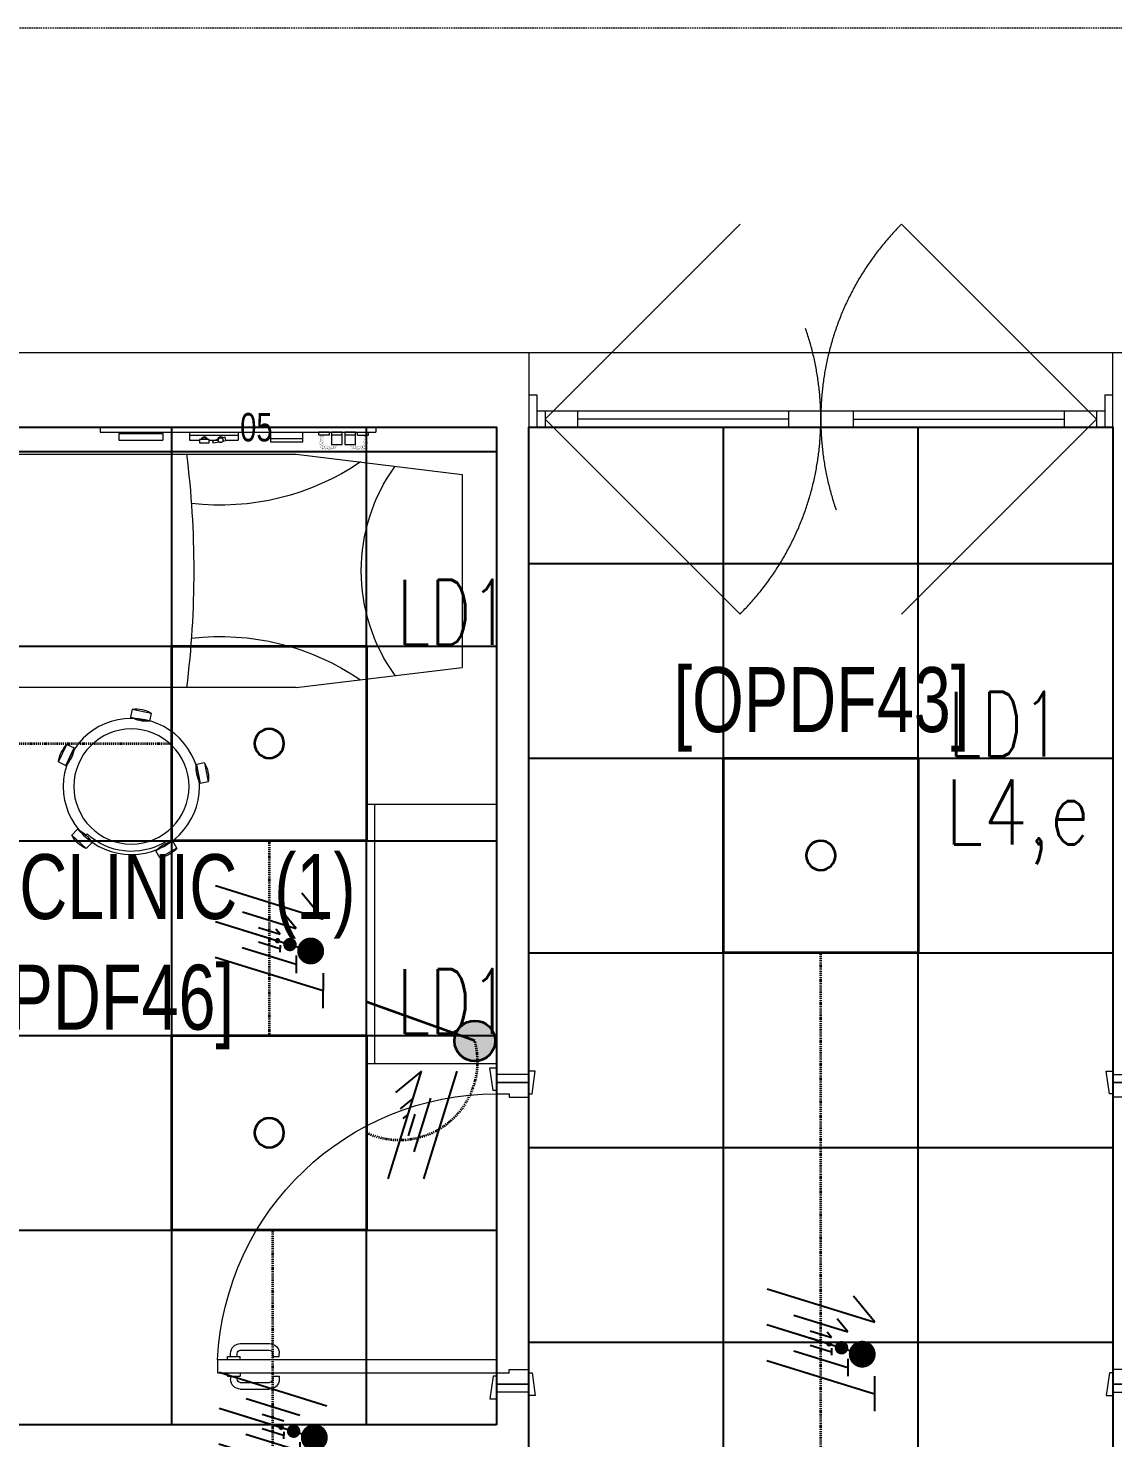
# Model space of a CAD drawing. Extents: x -12260 to 57327, y -29287 to 19916.
# Drawn here: x 42033 to 45376, y 5495 to 9840 of the extents above; entities that cross this region are included whole.
import ezdxf
from ezdxf.enums import TextEntityAlignment as Align

# ---------------------------------------------------------------- set-up
doc = ezdxf.new("R2010")
doc.units = 0
doc.header["$LTSCALE"] = 0.25
for name, pattern in [('01-First Floor$0$DASHED', [19.05, 12.7, -6.35]), ('01-First Floor$0$HIDDEN', [9.525, 6.35, -3.175]), ('DASHDOT', [25.4, 12.7, -6.35, 0, -6.35])]:
    doc.linetypes.add(name, pattern=pattern)
for name, color, linetype, lineweight in [('01-First Floor$0$72_EGR_BASE_TEXT', 252, 'Continuous', 5), ('01-First Floor$0$72_EGR_EQP_TAG', 142, 'Continuous', 5), ('01-First Floor$0$Aluminum', 251, 'Continuous', 5), ('01-First Floor$0$LOADING', 253, 'Continuous', 5), ('01-First Floor$0$Proj', 251, 'Continuous', 5), ('01-First Floor$0$Walls', 251, 'Continuous', 5), ('01-First Floor$0$Wooden Joinery', 251, 'Continuous', 5), ('E-LITE-CIRC', 6, 'Continuous', 25), ('E-LITE-CIRC-NUMB', 6, 'Continuous', 25), ('E-LITE-CLNG', 150, 'Continuous', 35), ('E-LITE-CLNG-CNDT', 6, 'DASHDOT', 35), ('E-LITE-CTRL', 6, 'Continuous', 25), ('E-LITE-IDEN', 6, 'Continuous', 25), ('E-LITE-SWCH @ 100', 3, 'Continuous', 35), ('E-POWR-WIRE', 6, 'Continuous', 25), ('E-POWR-WIRE @ 100', 6, 'Continuous', 25), ('E-POWR-WIRE @ 20', 6, 'Continuous', 25), ('E-POWR-WIRE @ 50', 6, 'Continuous', 25)]:
    doc.layers.add(name, color=color, linetype=linetype, lineweight=lineweight)
doc.layers.add('01-First Floor$0$FALSE CEILING', color=251, linetype='Continuous')
doc.styles.add('01-First Floor$0$X3G_ENTITY_257CFD', font='swisscl.ttf', dxfattribs={"height": 200})
doc.styles.add('01-First Floor$0$X3G_ENTITY_9EC9', font='swisscl.ttf', dxfattribs={"height": 0.2})
doc.styles.add('01-First Floor$0$X3G_ENTITY_9F38', font='swisscl.ttf', dxfattribs={"height": 0.2})
doc.styles.add('DC_SIMPLEX', font='SIMPLEX.shx', dxfattribs={"width": 0.7})

# ---------------------------------------------------------------- blocks, each defined once
blk = doc.blocks.new('01-First Floor$0$A$C72370EFE')
at = {"layer": '01-First Floor$0$Wooden Joinery'}
for p, q in [((-0.01, -0.04), (-0.02, -0.04)), ((-0.01, -0.03), (-0.01, -0.07)), ((0, -0.03), (-0.01, -0.03)), ((0.04, -0.03), (0.05, -0.03)), ((0.05, -0.03), (0.05, -0.07)), ((0.05, -0.04), (0.06, -0.04)), ((-0.05, -0.07), (-0.05, -0.16)), ((-0.03, -0.07), (-0.03, -0.16)), ((-0.01, -0.06), (-0.02, -0.06)), ((0, -0.07), (-0.01, -0.07)), ((0.04, -0.07), (0.05, -0.07)), ((0.05, -0.06), (0.06, -0.06)), ((0.07, -0.07), (0.07, -0.16)), ((0.09, -0.07), (0.09, -0.16)), ((-0.01, -0.17), (-0.02, -0.17)), ((-0.01, -0.17), (-0.01, -0.19)), ((0.05, -0.17), (0.06, -0.17)), ((0.05, -0.17), (0.05, -0.19)), ((-0.01, -0.19), (-0.02, -0.19)), ((0.05, -0.19), (0.06, -0.19))]:
    blk.add_line(p, q, dxfattribs=at)
for centre, radius, start, end in [((-0.02, -0.07), 0.03, 90, 180), ((0.06, -0.07), 0.03, 0, 90), ((-0.02, -0.07), 0.01, 90, 180), ((0.06, -0.07), 0.01, 0, 90), ((-0.02, -0.16), 0.03, 180, 270), ((-0.02, -0.16), 0.01, 180, 270), ((0.06, -0.16), 0.01, 270, 0), ((0.06, -0.16), 0.03, 270, 0)]:
    blk.add_arc(centre, radius, start, end, dxfattribs=at)
blk = doc.blocks.new('01-First Floor$0$A$C5DAD61B4')
at = {"layer": '01-First Floor$0$Wooden Joinery'}
for points in [[(80, 959.1), (80, 969.1), (10, 979.1), (10, 959.1)], [(940, 959.1), (940, 969.1), (1010, 979.1), (1010, 959.1)], [(70, 859.1), (70, 849.1), (0, 839.1), (0, 859.1)], [(120, 859.1), (120, 0), (80, 0), (80, 859.1)], [(950, 859.1), (950, 849.1), (1020, 839.1), (1020, 859.1)]]:
    blk.add_lwpolyline(points, close=True, dxfattribs=at)
for points in [[(45, 859.1), (45, 959.1), (20, 959.1), (20, 859.1), (45, 859.1)], [(45, 859.1), (80, 859.1), (80, 899.1), (90, 899.1), (90, 959.1), (45, 959.1), (45, 859.1)], [(975, 859.1), (940, 859.1), (940, 899.1), (930, 899.1), (930, 959.1), (975, 959.1), (975, 859.1)], [(975, 859.1), (975, 959.1), (1000, 959.1), (1000, 859.1), (975, 859.1)]]:
    blk.add_lwpolyline(points, dxfattribs=at)
blk.add_arc((80, 859.1), 860, 272.666, 0, dxfattribs=at)
at = {"layer": '01-First Floor$0$Wooden Joinery', "xscale": 999.9999999998854, "yscale": 999.9999999998854, "zscale": 999.9999999998854, "rotation": 180}
blk.add_blockref('01-First Floor$0$A$C72370EFE', (120, 0), dxfattribs=at)
blk = doc.blocks.new('01-First Floor$0$ME19011A-P')
for p, q in [((-0.425, 0), (0.425, 0)), ((-0.425, 0), (-0.425, -0.015)), ((0.425, 0), (0.425, -0.015)), ((-0.425, -0.015), (0.425, -0.015)), ((-0.3675, -0.0198), (-0.2325, -0.0198)), ((-0.3675, -0.0198), (-0.3675, -0.0399)), ((-0.3675, -0.0399), (-0.2325, -0.0399)), ((-0.36, -0.015), (-0.36, -0.0198)), ((-0.24, -0.015), (-0.24, -0.0198)), ((-0.2325, -0.0198), (-0.2325, -0.0399)), ((-0.15, -0.015), (-0.15, -0.04)), ((-0.15, -0.025), (0, -0.025)), ((-0.15, -0.04), (-0.1187, -0.04)), ((-0.0887, -0.04), (-0.0637, -0.04)), ((-0.0606, -0.0371), (-0.0787, -0.0432)), ((-0.0787, -0.0432), (-0.077, -0.0497)), ((-0.0402, -0.0312), (-0.0496, -0.0337)), ((-0.047, -0.0434), (-0.0376, -0.0409)), ((-0.0376, -0.0409), (-0.0402, -0.0312)), ((-0.0379, -0.04), (0, -0.04)), ((0, -0.015), (0, -0.04)), ((0.1, -0.015), (0.1, -0.045)), ((0.1, -0.035), (0.2, -0.035)), ((0.2, -0.045), (0.2, -0.015)), ((0.2818, -0.015), (0.2484, -0.015)), ((0.2484, -0.0243), (0.2484, -0.015)), ((0.2818, -0.0243), (0.2484, -0.0243)), ((0.2818, -0.0243), (0.2818, -0.015)), ((0.3211, -0.015), (0.2877, -0.015)), ((0.2877, -0.015), (0.2877, -0.0531)), ((0.3211, -0.0243), (0.2877, -0.0243)), ((0.3211, -0.0531), (0.3211, -0.015)), ((0.3623, -0.015), (0.3289, -0.015)), ((0.3289, -0.015), (0.3289, -0.0531)), ((0.3623, -0.0243), (0.3289, -0.0243)), ((0.3623, -0.0531), (0.3623, -0.015)), ((0.3682, -0.0243), (0.3682, -0.015)), ((0.3682, -0.015), (0.4016, -0.015)), ((0.3682, -0.0243), (0.4016, -0.0243)), ((0.4016, -0.0243), (0.4016, -0.015)), ((-0.0582, -0.046), (-0.077, -0.0497)), ((0.1, -0.045), (0.2, -0.045)), ((0.2877, -0.0531), (0.3211, -0.0531)), ((0.3289, -0.0531), (0.3623, -0.0531))]:
    blk.add_line(p, q)
blk.add_lwpolyline([(-0.1187, -0.0482), (-0.0887, -0.0482), (-0.0887, -0.0382), (-0.1187, -0.0382)], close=True)
at = {"color": 8, "const_width": 0.000601}
for points in [[(0.3044, -0.0531, -0.184574), (0.2977, -0.0636, -1.44364), (0.2961, -0.0581, -0.837915), (0.2969, -0.0664, -0.30536), (0.2839, -0.062, -1.584726), (0.2894, -0.0609, -0.253153), (0.2827, -0.0684, -0.874198), (0.2775, -0.0585, -0.915253), (0.2791, -0.0658, -0.223821), (0.2683, -0.0644, -1.703343), (0.272, -0.0597, -0.588962), (0.2621, -0.068, -0.717795), (0.2625, -0.0581, -0.983104), (0.2645, -0.0644, -0.326362), (0.2534, -0.0609, -0.758716), (0.2609, -0.0514, -0.906186), (0.2593, -0.0565, -0.189488), (0.2526, -0.0522, -0.7948), (0.2613, -0.0423, -1.223996), (0.2574, -0.047, -0.072149), (0.2534, -0.0403, -0.645886), (0.2609, -0.0324, -1.366917), (0.2574, -0.0371, -0.078415), (0.2542, -0.0308, -0.723006), (0.2613, -0.0256, -1.105484), (0.2582, -0.0292, -0.221197), (0.2566, -0.0243, -0.221197)], [(0.3456, -0.0531, 0.184574), (0.3523, -0.0636, 1.44364), (0.3539, -0.0581, 0.837915), (0.3531, -0.0664, 0.30536), (0.3661, -0.062, 1.584726), (0.3606, -0.0609, 0.253153), (0.3673, -0.0684, 0.874198), (0.3725, -0.0585, 0.915253), (0.3709, -0.0658, 0.223821), (0.3817, -0.0644, 1.703343), (0.378, -0.0597, 0.588962), (0.3879, -0.068, 0.717795), (0.3875, -0.0581, 0.983104), (0.3855, -0.0644, 0.326362), (0.3966, -0.0609, 0.758716), (0.3891, -0.0514, 0.906186), (0.3907, -0.0565, 0.189488), (0.3974, -0.0522, 0.7948), (0.3887, -0.0423, 1.223996), (0.3926, -0.047, 0.072149), (0.3966, -0.0403, 0.645886), (0.3891, -0.0324, 1.366917), (0.3926, -0.0371, 0.078415), (0.3958, -0.0308, 0.723006), (0.3887, -0.0256, 1.105484), (0.3918, -0.0292, 0.221197), (0.3934, -0.0243, 0.221197)]]:
    blk.add_lwpolyline(points, format="xyb", dxfattribs=at)
blk.add_circle((-0.0537, -0.04), 0.0075)
for centre, radius, start, end in [((-0.1037, -0.04), 0.01, 10.4593, 169.5407), ((-0.1037, -0.04), 0.0075, 14.0075, 165.9925), ((-0.0537, -0.04), 0.01, 45, 180)]:
    blk.add_arc(centre, radius, start, end)
blk = doc.blocks.new('01-First Floor$0$M.44.57.64')
at = {"layer": '01-First Floor$0$LOADING', "xscale": 1000.000000000002, "yscale": 1000.000000000002, "zscale": 1000.000000000002, "rotation": 225.9999036123427}
blk.add_blockref('01-First Floor$0$ME19011A-P', (-80806.9, 16720.7), dxfattribs=at)
blk = doc.blocks.new('01-First Floor$0$GF21027-P')
at = {"layer": '01-First Floor$0$LOADING'}
for p, q in [((0.4, 0.4), (-0.4, 0.4)), ((-0.4, 0.4), (-0.4, 0)), ((0.4, 0), (0.4, 0.4)), ((-0.4, 0.025), (0.4, 0.025)), ((-0.4, 0), (0.4, 0))]:
    blk.add_line(p, q, dxfattribs=at)
blk = doc.blocks.new('01-First Floor$0$HF10037B-P')
at = {"layer": '01-First Floor$0$LOADING'}
for p, q in [((0.2459, 0.134), (0.1859, 0.134)), ((0.1859, 0.134), (0.1859, 0.109)), ((0.2459, 0.134), (0.2459, 0.109)), ((0.2459, 0.109), (0.1859, 0.109)), ((0, 0), (-0.0142, -0.0583)), ((0, 0), (0.0243, -0.0059)), ((0.0243, -0.0059), (0.01, -0.0642)), ((0.4069, -0.0417), (0.4165, -0.0387)), ((0.4071, -0.0094), (0.431, -0.0018)), ((0.4071, -0.0094), (0.4255, -0.0665)), ((0.431, -0.0018), (0.4493, -0.0589)), ((-0.0142, -0.0583), (0.01, -0.0642)), ((0.4255, -0.0665), (0.4493, -0.0589)), ((0.0524, -0.2725), (0.0674, -0.2525)), ((0.0674, -0.2525), (0.1154, -0.2885)), ((0.3125, -0.2897), (0.362, -0.2558)), ((0.3761, -0.2764), (0.362, -0.2558)), ((0.0524, -0.2725), (0.1004, -0.3085)), ((0.1004, -0.3085), (0.1154, -0.2885)), ((0.3266, -0.3103), (0.3125, -0.2897)), ((0.3266, -0.3103), (0.3761, -0.2764)), ((0.3267, -0.268), (0.3323, -0.2763))]:
    blk.add_line(p, q, dxfattribs=at)
for radius in [0.21, 0.1775]:
    blk.add_circle((0.2161, -0.1014), radius, dxfattribs=at)
for centre, radius, start, end in [((0.2159, 0.0465), 0.0925, 71.0754, 108.9246), ((0.2159, 0.1965), 0.0925, 251.0754, 288.9246), ((0.0779, -0.0499), 0.0925, 147.3419, 185.1912), ((-0.0678, -0.0143), 0.0925, 327.3419, 5.1912), ((0.2161, -0.1014), 0.2, 303.6037, 17.3657), ((0.4996, -0.0113), 0.0925, 178.8412, 216.6904), ((0.3568, -0.057), 0.0925, 358.8412, 36.6904), ((0.0389, -0.3404), 0.0925, 34.1875, 72.0368), ((0.3867, -0.3449), 0.0925, 105.5121, 143.3614), ((0.1289, -0.2205), 0.0925, 214.1875, 252.0368), ((0.3019, -0.2212), 0.0925, 285.5121, 323.3614)]:
    blk.add_arc(centre, radius, start, end, dxfattribs=at)
blk = doc.blocks.new('01-First Floor$0$HF13902-P')
at = {"color": 8, "linetype": '01-First Floor$0$HIDDEN'}
for p, q in [((-0.35, -0.6824), (-0.35, -1.1124)), ((0.35, -0.6824), (0.35, -1.1124)), ((0.32, -1.1424), (-0.32, -1.1424))]:
    blk.add_line(p, q, dxfattribs=at)
at = {"linetype": 'Continuous'}
for points in [[(0.36, -0.5224), (0.36, -0.5224), (0.36, -0.5224), (0.36, -0.5224), (0.36, -0.5224), (0.36, -0.5224), (0.36, -0.5224), (0.36, -0.5224), (0.36, -0.5224), (0.36, -0.5224), (0.36, -0.5224), (0.36, -0.5224), (0.36, -0.5224), (0.36, -0.5224), (0.36, -0.5224), (0.36, -0.5224), (0.36, -0.5224), (0.36, -0.5224), (0.36, -0.5224), (0.36, -0.5224), (0.36, -0.5224), (0.36, -0.5224), (0.36, -0.5224), (0.36, -0.5224), (0.36, -0.5224), (0.36, -0.5224), (0.36, -0.5224), (0.36, -0.5224), (0.36, -0.5224), (0.36, -0.5224), (0.36, -0.5224), (0.36, -0.5224), (0.36, -0.5224), (0.36, -0.5224), (0.36, -0.5224), (0.36, -0.5224), (0.36, -0.5224), (0.36, -0.5224), (0.36, -0.5224), (0.36, -0.5224), (0.36, -0.5224), (0.36, -0.5224), (0.36, -0.5224), (0.36, -0.5224), (0.36, -0.5224), (0.36, -0.5224), (0.36, -0.5224), (0.36, -0.5224), (0.36, -0.5224), (0.36, -0.5224), (0.36, -0.5224), (0.36, -0.5224), (0.36, -0.5224), (0.36, -0.5224), (0.36, -0.5224), (0.36, -0.5224), (0.36, -0.5224), (0.36, -0.5224), (0.36, -0.5224), (0.36, -0.5224), (0.36, -0.5224), (0.36, -0.5224), (0.36, -0.5224), (0.36, -0.5224), (0.36, -0.5224), (0.36, -0.5224), (0.36, -0.5224), (0.36, -0.5224), (0.36, -0.5224), (0.36, -0.5224), (0.36, -0.5224), (0.36, -0.5224), (0.36, -0.5224), (0.36, -0.5224), (0.36, -0.5224), (0.36, -0.5224), (0.36, -0.5224), (0.36, -0.5224), (0.36, -0.5224), (0.36, -0.5224), (0.36, -0.5224), (0.36, -0.5224), (0.36, -0.5224), (0.36, -0.5224), (0.36, -0.5224), (0.36, -0.5224), (0.36, -0.5224), (0.36, -0.5224), (0.36, -0.5224), (0.36, -0.5224), (0.36, -0.5224), (0.36, -0.5224), (0.36, -0.5224), (0.36, -0.5224), (0.36, -0.5224), (0.36, -0.5224), (0.36, -0.5224), (0.36, -0.5224), (0.36, -0.5224), (0.36, -0.5224), (0.36, -0.5224), (0.36, -0.5224), (0.36, -0.5224), (0.36, -0.5224), (0.36, -0.5224), (0.36, -0.5224), (0.36, -0.5224), (0.36, -0.5224), (0.36, -0.5224), (0.36, -0.5224), (0.36, -0.5224), (0.36, -0.5224), (0.36, -0.5224), (0.36, -0.5224), (0.36, -0.5224), (0.36, -0.5224), (0.36, -0.5224), (0.36, -0.5224), (0.36, -0.5224), (0.36, -0.5224), (0.36, -0.5224), (0.36, -0.5224), (0.36, -0.5224), (0.36, -0.5224), (0.36, -0.5224), (0.36, -0.5224), (0.36, -0.5224), (0.36, -0.5224), (0.36, -0.5224), (0.36, -0.5224), (0.36, -0.5224), (0.36, -0.5224), (0.36, -0.5224), (0.36, -0.5224), (0.36, -0.5224), (0.36, -0.5224), (0.36, -0.5224), (0.36, -0.5224), (0.36, -0.5224), (0.36, -0.5224), (0.36, -0.5224), (0.36, -0.5224), (0.36, -0.5224), (0.36, -0.5224), (0.36, -0.5224), (0.36, -0.5224), (0.36, -0.5224), (0.36, -0.5224), (0.36, -0.5224), (0.36, -0.5224), (0.36, -0.5224), (0.36, -0.5224), (0.36, -0.5224), (0.36, -0.5224), (0.36, -0.5224), (0.36, -0.5224), (0.36, -0.5224), (0.36, -0.5224), (0.36, -0.5224), (0.36, -0.5224), (0.36, -0.5224), (0.36, -0.5224), (0.36, -0.5224), (0.36, -0.5224), (0.36, -0.5224), (0.36, -0.5224), (0.36, -0.5224), (0.36, -0.5224), (0.36, -0.5224), (0.36, -0.5224), (0.36, -0.5224), (0.36, -0.5224), (0.36, -0.5224), (0.36, -0.5224), (0.36, -0.5224), (0.36, -0.5224), (0.36, -0.5224), (0.36, -0.5224), (0.36, -0.5224), (0.36, -0.5224), (0.36, -0.5224), (0.36, -0.5224), (0.36, -0.5224), (0.36, -0.5224), (0.36, -0.5224), (0.36, -0.5224), (0.36, -0.5224), (0.36, -0.5224), (0.36, -0.5224), (0.36, -0.5224), (0.36, -0.5224), (0.36, -0.5224), (0.36, -0.5224), (0.36, -0.5224), (0.36, -0.5224), (0.36, -0.5224), (0.36, -0.5224), (0.36, -0.5224), (0.36, -0.5224), (0.36, -0.5224), (0.36, -0.5224), (0.36, -0.5224), (0.36, -0.5224), (0.36, -0.5224), (0.36, -0.5224), (0.36, -0.5224), (0.36, -0.5224), (0.36, -0.5224), (0.36, -0.5224), (0.36, -0.5224), (0.36, -0.5224), (0.36, -0.5224), (0.36, -0.5224), (0.36, -0.5224), (0.36, -0.5224), (0.36, -0.5224), (0.36, -0.5224), (0.36, -0.5224), (0.36, -0.5224)], [(0.36, -0.5224), (0.36, -0.5224), (0.36, -0.5224), (0.36, -0.5224), (0.36, -0.5224), (0.36, -0.5224), (0.36, -0.5224), (0.36, -0.5224), (0.36, -0.5224), (0.36, -0.5224), (0.36, -0.5224), (0.36, -0.5224), (0.36, -0.5224), (0.36, -0.5224), (0.36, -0.5224), (0.36, -0.5224), (0.36, -0.5224), (0.36, -0.5224), (0.36, -0.5224), (0.36, -0.5224), (0.36, -0.5224), (0.36, -0.5224), (0.36, -0.5224), (0.36, -0.5224), (0.36, -0.5224), (0.36, -0.5224), (0.36, -0.5224), (0.36, -0.5224), (0.36, -0.5224), (0.36, -0.5224), (0.36, -0.5224), (0.36, -0.5224), (0.36, -0.5224), (0.36, -0.5224), (0.36, -0.5224), (0.36, -0.5224), (0.36, -0.5224), (0.36, -0.5224), (0.36, -0.5224), (0.36, -0.5224), (0.36, -0.5224), (0.36, -0.5224), (0.36, -0.5224), (0.36, -0.5224), (0.36, -0.5224), (0.36, -0.5224), (0.36, -0.5224), (0.36, -0.5224), (0.36, -0.5224), (0.36, -0.5224), (0.36, -0.5224), (0.36, -0.5224), (0.36, -0.5224), (0.36, -0.5224), (0.36, -0.5224), (0.36, -0.5224), (0.36, -0.5224), (0.36, -0.5224), (0.36, -0.5224), (0.36, -0.5224), (0.36, -0.5224), (0.36, -0.5224), (0.36, -0.5224), (0.36, -0.5224), (0.36, -0.5224), (0.36, -0.5224), (0.36, -0.5224), (0.36, -0.5224), (0.36, -0.5224), (0.36, -0.5224), (0.36, -0.5224), (0.36, -0.5224), (0.36, -0.5224), (0.36, -0.5224), (0.36, -0.5224), (0.36, -0.5224), (0.36, -0.5224), (0.36, -0.5224), (0.36, -0.5224), (0.36, -0.5224), (0.36, -0.5224), (0.36, -0.5224), (0.36, -0.5224), (0.36, -0.5224), (0.36, -0.5224), (0.36, -0.5224), (0.36, -0.5224), (0.36, -0.5224), (0.36, -0.5224), (0.36, -0.5224), (0.36, -0.5224), (0.36, -0.5224), (0.36, -0.5224), (0.36, -0.5224), (0.36, -0.5224), (0.36, -0.5224), (0.36, -0.5224), (0.36, -0.5224), (0.36, -0.5224), (0.36, -0.5224), (0.36, -0.5224), (0.36, -0.5224), (0.36, -0.5224), (0.36, -0.5224), (0.36, -0.5224), (0.36, -0.5224), (0.36, -0.5224), (0.36, -0.5224), (0.36, -0.5224), (0.36, -0.5224), (0.36, -0.5224), (0.36, -0.5224), (0.36, -0.5224), (0.36, -0.5224), (0.36, -0.5224), (0.36, -0.5224), (0.36, -0.5224), (0.36, -0.5224), (0.36, -0.5224), (0.36, -0.5224), (0.36, -0.5224), (0.36, -0.5224), (0.36, -0.5224), (0.36, -0.5224), (0.36, -0.5224), (0.36, -0.5224), (0.36, -0.5224), (0.36, -0.5224), (0.36, -0.5224), (0.36, -0.5224), (0.36, -0.5224), (0.36, -0.5224), (0.36, -0.5224), (0.36, -0.5224), (0.36, -0.5224), (0.36, -0.5224), (0.36, -0.5224), (0.36, -0.5224), (0.36, -0.5224), (0.36, -0.5224), (0.36, -0.5224), (0.36, -0.5224), (0.36, -0.5224), (0.36, -0.5224), (0.36, -0.5224), (0.36, -0.5224), (0.36, -0.5224), (0.36, -0.5224), (0.36, -0.5224), (0.36, -0.5224), (0.36, -0.5224), (0.36, -0.5224), (0.36, -0.5224), (0.36, -0.5224), (0.36, -0.5224), (0.36, -0.5224), (0.36, -0.5224), (0.36, -0.5224), (0.36, -0.5224), (0.36, -0.5224), (0.36, -0.5224), (0.36, -0.5224), (0.36, -0.5224), (0.36, -0.5224), (0.36, -0.5224), (0.36, -0.5224), (0.36, -0.5224), (0.36, -0.5224), (0.36, -0.5224), (0.36, -0.5224), (0.36, -0.5224), (0.36, -0.5224), (0.36, -0.5224), (0.36, -0.5224), (0.36, -0.5224), (0.36, -0.5224), (0.36, -0.5224), (0.36, -0.5224), (0.36, -0.5224), (0.36, -0.5224), (0.36, -0.5224), (0.36, -0.5224), (0.36, -0.5224), (0.36, -0.5224), (0.36, -0.5224), (0.36, -0.5224), (0.36, -0.5224), (0.36, -0.5224), (0.36, -0.5224), (0.36, -0.5224), (0.36, -0.5224), (0.36, -0.5224), (0.36, -0.5224), (0.36, -0.5224), (0.36, -0.5224), (0.36, -0.5224), (0.36, -0.5224), (0.36, -0.5224), (0.36, -0.5224), (0.36, -0.5224), (0.36, -0.5224), (0.36, -0.5224), (0.36, -0.5224), (0.36, -0.5224), (0.36, -0.5224), (0.36, -0.5224), (0.36, -0.5224), (0.36, -0.5224), (0.36, -0.5224), (0.36, -0.5224), (0.36, -0.5224), (0.36, -0.5224), (0.36, -0.5224), (0.36, -0.5224)], [(0.36, -0.5224), (0.36, -0.5224), (0.36, -0.5224), (0.36, -0.5224), (0.36, -0.5224), (0.36, -0.5224), (0.36, -0.5224), (0.36, -0.5224), (0.36, -0.5224), (0.36, -0.5224), (0.36, -0.5224), (0.36, -0.5224), (0.36, -0.5224), (0.36, -0.5224), (0.36, -0.5224), (0.36, -0.5224), (0.36, -0.5224), (0.36, -0.5224), (0.36, -0.5224), (0.36, -0.5224), (0.36, -0.5224), (0.36, -0.5224), (0.36, -0.5224), (0.36, -0.5224), (0.36, -0.5224), (0.36, -0.5224), (0.36, -0.5224), (0.36, -0.5224), (0.36, -0.5224), (0.36, -0.5224), (0.36, -0.5224), (0.36, -0.5224), (0.36, -0.5224), (0.36, -0.5224), (0.36, -0.5224), (0.36, -0.5224), (0.36, -0.5224), (0.36, -0.5224), (0.36, -0.5224), (0.36, -0.5224), (0.36, -0.5224), (0.36, -0.5224), (0.36, -0.5224), (0.36, -0.5224), (0.36, -0.5224), (0.36, -0.5224), (0.36, -0.5224), (0.36, -0.5224), (0.36, -0.5224), (0.36, -0.5224), (0.36, -0.5224), (0.36, -0.5224), (0.36, -0.5224), (0.36, -0.5224), (0.36, -0.5224), (0.36, -0.5224), (0.36, -0.5224), (0.36, -0.5224), (0.36, -0.5224), (0.36, -0.5224), (0.36, -0.5224), (0.36, -0.5224), (0.36, -0.5224), (0.36, -0.5224), (0.36, -0.5224), (0.36, -0.5224), (0.36, -0.5224), (0.36, -0.5224), (0.36, -0.5224), (0.36, -0.5224), (0.36, -0.5224), (0.36, -0.5224), (0.36, -0.5224), (0.36, -0.5224), (0.36, -0.5224), (0.36, -0.5224), (0.36, -0.5224), (0.36, -0.5224), (0.36, -0.5224), (0.36, -0.5224), (0.36, -0.5224), (0.36, -0.5224), (0.36, -0.5224), (0.36, -0.5224), (0.36, -0.5224), (0.36, -0.5224), (0.36, -0.5224), (0.36, -0.5224), (0.36, -0.5224), (0.36, -0.5224), (0.36, -0.5224), (0.36, -0.5224), (0.36, -0.5224), (0.36, -0.5224), (0.36, -0.5224), (0.36, -0.5224), (0.36, -0.5224), (0.36, -0.5224), (0.36, -0.5224), (0.36, -0.5224), (0.36, -0.5224), (0.36, -0.5224), (0.36, -0.5224), (0.36, -0.5224), (0.36, -0.5224), (0.36, -0.5224), (0.36, -0.5224), (0.36, -0.5224), (0.36, -0.5224), (0.36, -0.5224), (0.36, -0.5224), (0.36, -0.5224), (0.36, -0.5224), (0.36, -0.5224), (0.36, -0.5224), (0.36, -0.5224), (0.36, -0.5224), (0.36, -0.5224), (0.36, -0.5224), (0.36, -0.5224), (0.36, -0.5224), (0.36, -0.5224), (0.36, -0.5224), (0.36, -0.5224), (0.36, -0.5224), (0.36, -0.5224), (0.36, -0.5224), (0.36, -0.5224), (0.36, -0.5224), (0.36, -0.5224), (0.36, -0.5224), (0.36, -0.5224), (0.36, -0.5224), (0.36, -0.5224), (0.36, -0.5224), (0.36, -0.5224), (0.36, -0.5224), (0.36, -0.5224), (0.36, -0.5224), (0.36, -0.5224), (0.36, -0.5224), (0.36, -0.5224), (0.36, -0.5224), (0.36, -0.5224), (0.36, -0.5224), (0.36, -0.5224), (0.36, -0.5224), (0.36, -0.5224), (0.36, -0.5224), (0.36, -0.5224), (0.36, -0.5224), (0.36, -0.5224), (0.36, -0.5224), (0.36, -0.5224), (0.36, -0.5224), (0.36, -0.5224), (0.36, -0.5224), (0.36, -0.5224), (0.36, -0.5224), (0.36, -0.5224), (0.36, -0.5224), (0.36, -0.5224), (0.36, -0.5224), (0.36, -0.5224), (0.36, -0.5224), (0.36, -0.5224), (0.36, -0.5224), (0.36, -0.5224), (0.36, -0.5224), (0.36, -0.5224), (0.36, -0.5224), (0.36, -0.5224), (0.36, -0.5224), (0.36, -0.5224), (0.36, -0.5224), (0.36, -0.5224), (0.36, -0.5224), (0.36, -0.5224), (0.36, -0.5224), (0.36, -0.5224), (0.36, -0.5224), (0.36, -0.5224), (0.36, -0.5224), (0.36, -0.5224), (0.36, -0.5224), (0.36, -0.5224), (0.36, -0.5224), (0.36, -0.5224), (0.36, -0.5224), (0.36, -0.5224), (0.36, -0.5224), (0.36, -0.5224), (0.36, -0.5224), (0.36, -0.5224), (0.36, -0.5224), (0.36, -0.5224), (0.36, -0.5224), (0.36, -0.5224), (0.36, -0.5224), (0.36, -0.5224), (0.36, -0.5224), (0.36, -0.5224), (0.36, -0.5224), (0.36, -0.5224), (0.36, -0.5224), (0.36, -0.5224), (0.36, -0.5224), (0.36, -0.5224), (0.36, -0.5224), (0.36, -0.5224), (0.36, -0.5224), (0.36, -0.5224), (0.36, -0.5224), (0.36, -0.5224), (0.36, -0.5224), (0.36, -0.5224), (0.36, -0.5224), (0.36, -0.5224), (0.36, -0.5224), (0.36, -0.5224), (0.36, -0.5224), (0.36, -0.5224), (0.36, -0.5224), (0.36, -0.5224), (0.36, -0.5224), (0.36, -0.5224), (0.36, -0.5224), (0.36, -0.5224), (0.36, -0.5224), (0.36, -0.5224), (0.36, -0.5224), (0.36, -0.5224), (0.36, -0.5224), (0.36, -0.5224), (0.36, -0.5224), (0.36, -0.5224), (0.36, -0.5224), (0.36, -0.5224), (0.36, -0.5224), (0.36, -0.5224), (0.36, -0.5224), (0.36, -0.5224), (0.36, -0.5224), (0.36, -0.5224), (0.36, -0.5224), (0.36, -0.5224), (0.36, -0.5224), (0.36, -0.5224), (0.36, -0.5224), (0.36, -0.5224), (0.36, -0.5224), (0.36, -0.5224), (0.36, -0.5224), (0.36, -0.5224), (0.36, -0.5224), (0.36, -0.5224), (0.36, -0.5224), (0.36, -0.5224), (0.36, -0.5224), (0.36, -0.5224), (0.36, -0.5224), (0.36, -0.5224), (0.36, -0.5224), (0.36, -0.5224), (0.36, -0.5224), (0.36, -0.5224), (0.36, -0.5224), (0.36, -0.5224), (0.36, -0.5224), (0.36, -0.5224), (0.36, -0.5224), (0.36, -0.5224), (0.36, -0.5224), (0.36, -0.5224), (0.36, -0.5224), (0.36, -0.5224), (0.36, -0.5224)]]:
    blk.add_lwpolyline(points, close=True, dxfattribs=at)
for points in [[(0.36, -0.5224), (0.36, -0.5224), (0.36, -0.5224), (0.36, -0.5224), (0.36, -0.5224), (0.36, -0.5224), (0.36, -0.5224), (0.36, -0.5224)], [(0.36, -0.5224), (0.36, -0.5224), (0.36, -0.5224), (0.36, -0.5224), (0.36, -0.5224), (0.36, -0.5224), (0.36, -0.5224), (0.36, -0.5224), (0.36, -0.5224), (0.36, -0.5224), (0.36, -0.5224), (0.36, -0.5224), (0.36, -0.5224), (0.36, -0.5224), (0.36, -0.5224), (0.36, -0.5224), (0.36, -0.5224), (0.36, -0.5224), (0.36, -0.5224), (0.36, -0.5224), (0.36, -0.5224), (0.36, -0.5224), (0.36, -0.5224), (0.36, -0.5224), (0.36, -0.5224), (0.36, -0.5224), (0.36, -0.5224), (0.36, -0.5224), (0.36, -0.5224), (0.36, -0.5224), (0.36, -0.5224), (0.36, -0.5224), (0.36, -0.5224), (0.36, -0.5224), (0.36, -0.5224), (0.36, -0.5224), (0.36, -0.5224), (0.36, -0.5224), (0.36, -0.5224), (0.36, -0.5224), (0.36, -0.5224), (0.36, -0.5224), (0.36, -0.5224), (0.36, -0.5224), (0.36, -0.5224), (0.36, -0.5224), (0.36, -0.5224), (0.36, -0.5224), (0.36, -0.5224), (0.36, -0.5224), (0.36, -0.5224), (0.36, -0.5224), (0.36, -0.5224), (0.36, -0.5224), (0.36, -0.5224), (0.36, -0.5224), (0.36, -0.5224), (0.36, -0.5224), (0.36, -0.5224), (0.36, -0.5224), (0.36, -0.5224), (0.36, -0.5224), (0.36, -0.5224), (0.36, -0.5224), (0.36, -0.5224), (0.36, -0.5224), (0.36, -0.5224), (0.36, -0.5224), (0.36, -0.5224), (0.36, -0.5224), (0.36, -0.5224), (0.36, -0.5224), (0.36, -0.5224), (0.36, -0.5224), (0.36, -0.5224), (0.36, -0.5224), (0.36, -0.5224), (0.36, -0.5224), (0.36, -0.5224), (0.36, -0.5224), (0.36, -0.5224), (0.36, -0.5224), (0.36, -0.5224), (0.36, -0.5224), (0.36, -0.5224), (0.36, -0.5224), (0.36, -0.5224), (0.36, -0.5224), (0.36, -0.5224), (0.36, -0.5224), (0.36, -0.5224), (0.36, -0.5224), (0.36, -0.5224), (0.36, -0.5224), (0.36, -0.5224), (0.36, -0.5224), (0.36, -0.5224), (0.36, -0.5224), (0.36, -0.5224), (0.36, -0.5224), (0.36, -0.5224), (0.36, -0.5224), (0.36, -0.5224), (0.36, -0.5224), (0.36, -0.5224), (0.36, -0.5224), (0.36, -0.5224), (0.36, -0.5224), (0.36, -0.5224), (0.36, -0.5224), (0.36, -0.5224)], [(0.36, -0.5224), (0.36, -0.5224), (0.36, -0.5224), (0.36, -0.5224), (0.36, -0.5224), (0.36, -0.5224), (0.36, -0.5224), (0.36, -0.5224), (0.36, -0.5224), (0.36, -0.5224), (0.36, -0.5224), (0.36, -0.5224), (0.36, -0.5224), (0.36, -0.5224), (0.36, -0.5224), (0.36, -0.5224), (0.36, -0.5224)], [(0.36, -0.5224), (0.36, -0.5224), (0.36, -0.5224), (0.36, -0.5224), (0.36, -0.5224), (0.36, -0.5224), (0.36, -0.5224)], [(0.36, -0.5224), (0.36, -0.5224), (0.36, -0.5224), (0.36, -0.5224), (0.36, -0.5224), (0.36, -0.5224), (0.36, -0.5224), (0.36, -0.5224), (0.36, -0.5224), (0.36, -0.5224), (0.36, -0.5224), (0.36, -0.5224)], [(0.36, -0.5224), (0.36, -0.5224), (0.36, -0.5224), (0.36, -0.5224), (0.36, -0.5224), (0.36, -0.5224), (0.36, -0.5224), (0.36, -0.5224), (0.36, -0.5224), (0.36, -0.5224), (0.36, -0.5224), (0.36, -0.5224), (0.36, -0.5224), (0.36, -0.5224), (0.36, -0.5224), (0.36, -0.5224), (0.36, -0.5224), (0.36, -0.5224), (0.36, -0.5224), (0.36, -0.5224), (0.36, -0.5224), (0.36, -0.5224), (0.36, -0.5224), (0.36, -0.5224), (0.36, -0.5224), (0.36, -0.5224), (0.36, -0.5224), (0.36, -0.5224), (0.36, -0.5224), (0.36, -0.5224), (0.36, -0.5224), (0.36, -0.5224), (0.36, -0.5224), (0.36, -0.5224), (0.36, -0.5224), (0.36, -0.5224), (0.36, -0.5224), (0.36, -0.5224), (0.36, -0.5224), (0.36, -0.5224), (0.36, -0.5224), (0.36, -0.5224), (0.36, -0.5224), (0.36, -0.5224), (0.36, -0.5224), (0.36, -0.5224), (0.36, -0.5224), (0.36, -0.5224), (0.36, -0.5224), (0.36, -0.5224), (0.36, -0.5224), (0.36, -0.5224), (0.36, -0.5224), (0.36, -0.5224), (0.36, -0.5224), (0.36, -0.5224), (0.36, -0.5224), (0.36, -0.5224), (0.36, -0.5224), (0.36, -0.5224), (0.36, -0.5224), (0.36, -0.5224), (0.36, -0.5224), (0.36, -0.5224), (0.36, -0.5224), (0.36, -0.5224), (0.36, -0.5224), (0.36, -0.5224), (0.36, -0.5224), (0.36, -0.5224), (0.36, -0.5224), (0.36, -0.5224), (0.36, -0.5224), (0.36, -0.5224), (0.36, -0.5224), (0.36, -0.5224), (0.36, -0.5224), (0.36, -0.5224), (0.36, -0.5224), (0.36, -0.5224), (0.36, -0.5224), (0.36, -0.5224), (0.36, -0.5224), (0.36, -0.5224), (0.36, -0.5224), (0.36, -0.5224), (0.36, -0.5224), (0.36, -0.5224), (0.36, -0.5224)], [(0.36, -0.5224), (0.36, -0.5224), (0.36, -0.5224), (0.36, -0.5224), (0.36, -0.5224), (0.36, -0.5224), (0.36, -0.5224), (0.36, -0.5224), (0.36, -0.5224), (0.36, -0.5224)], [(0.36, -0.5224), (0.36, -0.5224), (0.36, -0.5224), (0.36, -0.5224), (0.36, -0.5224), (0.36, -0.5224), (0.36, -0.5224), (0.36, -0.5224), (0.36, -0.5224), (0.36, -0.5224)], [(0.36, -0.5224), (0.36, -0.5224), (0.36, -0.5224), (0.36, -0.5224), (0.36, -0.5224), (0.36, -0.5224), (0.36, -0.5224), (0.36, -0.5224), (0.36, -0.5224), (0.36, -0.5224), (0.36, -0.5224), (0.36, -0.5224), (0.36, -0.5224), (0.36, -0.5224), (0.36, -0.5224)], [(0.36, -0.5224), (0.36, -0.5224), (0.36, -0.5224), (0.36, -0.5224), (0.36, -0.5224), (0.36, -0.5224), (0.36, -0.5224), (0.36, -0.5224), (0.36, -0.5224), (0.36, -0.5224)], [(0.36, -0.5224), (0.36, -0.5224), (0.36, -0.5224), (0.36, -0.5224), (0.36, -0.5224), (0.36, -0.5224), (0.36, -0.5224)], [(0.36, -0.5224), (0.36, -0.5224), (0.36, -0.5224), (0.36, -0.5224), (0.36, -0.5224), (0.36, -0.5224), (0.36, -0.5224), (0.36, -0.5224), (0.36, -0.5224), (0.36, -0.5224)], [(0.36, -0.5224), (0.36, -0.5224), (0.36, -0.5224), (0.36, -0.5224), (0.36, -0.5224), (0.36, -0.5224), (0.36, -0.5224), (0.36, -0.5224), (0.36, -0.5224), (0.36, -0.5224), (0.36, -0.5224), (0.36, -0.5224), (0.36, -0.5224), (0.36, -0.5224), (0.36, -0.5224), (0.36, -0.5224), (0.36, -0.5224), (0.36, -0.5224)], [(0.36, -0.5224), (0.36, -0.5224), (0.36, -0.5224), (0.36, -0.5224), (0.36, -0.5224), (0.36, -0.5224), (0.36, -0.5224), (0.36, -0.5224), (0.36, -0.5224)]]:
    blk.add_lwpolyline(points, dxfattribs=at)
blk.add_circle((0.36, -0.5224), 0.000000101)
at = {"color": 8}
for centre, radius, start, end in [((0, 1.0679), 0.5515, 234.1788, 305.8212), ((-0.9704, 0.0819), 0.7679, 353.3222, 34.2669), ((0.9704, 0.0819), 0.7679, 145.7331, 186.6778), ((0, -2.9071), 2.9071, 82.8865, 97.1135)]:
    blk.add_arc(centre, radius, start, end, dxfattribs=at)
at = {"color": 8, "linetype": '01-First Floor$0$HIDDEN'}
for centre, start, end in [((-0.32, -1.1124), 180, 270), ((0.32, -1.1124), 270, 0)]:
    blk.add_arc(centre, 0.03, start, end, dxfattribs=at)
at = {"layer": '01-First Floor$0$LOADING'}
for p, q in [((-0.36, 0.3161), (-0.2975, 0.8276)), ((0.2975, 0.8276), (-0.2975, 0.8276)), ((0.36, 0.3161), (0.2975, 0.8276)), ((-0.36, 0.3161), (-0.36, -0.6824)), ((0.36, -0.6824), (0.36, 0.3161)), ((0.36, -0.6824), (-0.36, -0.6824))]:
    blk.add_line(p, q, dxfattribs=at)
blk = doc.blocks.new('01-First Floor')
at = {"layer": '01-First Floor$0$Aluminum', "linetype": '01-First Floor$0$DASHED', "ltscale": 300}
for p, q in [((43626, 8635), (44227, 9236)), ((45326, 8635), (44725, 9236)), ((43626, 8635), (44227, 8034)), ((45326, 8635), (44725, 8034))]:
    blk.add_line(p, q, dxfattribs=at)
at = {"layer": '01-First Floor$0$Aluminum'}
for p, q in [((43576, 8710), (43601, 8710)), ((43601, 8710), (43601, 8610)), ((45351, 8710), (45351, 8610)), ((45351, 8710), (45376, 8710)), ((43601, 8660), (45351, 8660)), ((43626, 8660), (43626, 8610)), ((43726, 8660), (43726, 8610)), ((44376, 8660), (44376, 8610)), ((44476, 8660), (44476, 8610)), ((44576, 8660), (44576, 8610)), ((45226, 8660), (45226, 8610)), ((45326, 8660), (45326, 8610)), ((45376, 8610), (43576, 8610)), ((44376, 8635), (43726, 8635)), ((44576, 8635), (45226, 8635))]:
    blk.add_line(p, q, dxfattribs=at)
at = {"layer": '01-First Floor$0$Aluminum', "linetype": '01-First Floor$0$DASHED', "ltscale": 300}
for centre, start, end in [((43626, 8635), 315, 45), ((45326, 8635), 135, 225)]:
    blk.add_arc(centre, 850, start, end, dxfattribs=at)
at = {"layer": '01-First Floor$0$FALSE CEILING', "linetype": 'Continuous'}
for p, q in [((42476, 5535), (42476, 8610)), ((43076, 5535), (43076, 8610)), ((44176, -210), (44176, 8610)), ((44776, -210), (44776, 8610)), ((39476, 8535), (43476, 8535)), ((43576, 8190), (45376, 8190)), ((39476, 7935), (43476, 7935)), ((43576, 7590), (45376, 7590)), ((39476, 7335), (43476, 7335)), ((43576, 6990), (45376, 6990)), ((39476, 6735), (43476, 6735)), ((43576, 6390), (45376, 6390)), ((39476, 6135), (43476, 6135)), ((43576, 5790), (45376, 5790))]:
    blk.add_line(p, q, dxfattribs=at)
at = {"layer": '01-First Floor$0$FALSE CEILING'}
for points in [[(43476, 5535), (39476, 5535), (39476, 8610), (43476, 8610)], [(45376, -210), (43576, -210), (43576, 8610), (45376, 8610)]]:
    blk.add_lwpolyline(points, close=True, dxfattribs=at)
at = {"layer": '01-First Floor$0$Proj', "linetype": '01-First Floor$0$HIDDEN'}
blk.add_line((43576, 8840), (45376, 8840), dxfattribs=at)
at = {"layer": '01-First Floor$0$Proj', "linetype": '01-First Floor$0$HIDDEN', "ltscale": 3}
blk.add_lwpolyline([(48606, 9840), (-2814, 9840), (-2814, -14060), (48606, -14060)], dxfattribs=at)
blk.add_lwpolyline([(48606, 9840), (-2814, 9840), (-2814, -14060), (48606, -14060)], dxfattribs=at)
at = {"layer": '01-First Floor$0$Walls'}
for p, q in [((41968, 8840), (43576, 8840)), ((43576, 8840), (43576, 6615)), ((45376, 6635), (45376, 8840)), ((45376, 8840), (48525.5, 8840)), ((41952.3, 8610), (43476, 8610)), ((43476, 8610), (43476, 6615)), ((43576, 6615), (43476, 6615)), ((43476, 5535), (43476, 5635)), ((43576, 5635), (43476, 5635)), ((43576, 5335), (43576, 5635)), ((43476, 5535), (39476, 5535))]:
    blk.add_line(p, q, dxfattribs=at)
at = {"layer": '01-First Floor$0$LOADING', "rotation": 134.0000963876573}
blk.add_blockref('01-First Floor$0$M.44.57.64', (-1425.4, 78352.7, -0.1), dxfattribs=at)
at = {"layer": '01-First Floor$0$LOADING', "xscale": -1000, "yscale": 1000, "zscale": 1000, "rotation": 270}
blk.add_blockref('01-First Floor$0$HF13902-P', (42543.4, 8167.2, -0.1), dxfattribs=at)
at = {"layer": '01-First Floor$0$LOADING', "extrusion": (-1.16581e-09, -2.75759e-10, -1), "xscale": 999.9999999999997, "yscale": 999.9999999999997, "zscale": 999.9999999999997, "rotation": 295.7813125359262}
blk.add_blockref('01-First Floor$0$HF10037B-P', (-42353.9, 7741.1, 0.1), dxfattribs=at)
at = {"layer": '01-First Floor$0$LOADING', "color": 1, "xscale": -1000, "yscale": 1000, "zscale": 1000, "rotation": 269.9999999790882}
blk.add_blockref('01-First Floor$0$GF21027-P', (43076, 7047.5, -0.1), dxfattribs=at)
at = {"layer": '01-First Floor$0$Wooden Joinery', "xscale": -1, "rotation": 270}
blk.add_blockref('01-First Floor$0$A$C5DAD61B4', (42616.9, 5615), dxfattribs=at)
at = {"layer": '01-First Floor$0$Wooden Joinery', "rotation": 90.00000000000001}
blk.add_blockref('01-First Floor$0$A$C5DAD61B4', (46335.1, 5615), dxfattribs=at)
at = {"layer": '01-First Floor$0$72_EGR_BASE_TEXT', "char_height": 200, "attachment_point": 2}
for s, insert, style in [('[OPDF43]', (44477.9, 7870.3, 0), '01-First Floor$0$X3G_ENTITY_9F38'), ('ENDOCRINOLOGY CLINIC  (1)', (41584.1, 7293.9, 0), '01-First Floor$0$X3G_ENTITY_9EC9'), ('[OPDF46]', (42211.6, 6952.9), '01-First Floor$0$X3G_ENTITY_9F38')]:
    blk.add_mtext(s, dxfattribs=dict(at, insert=insert, style=style))
at = {"layer": '01-First Floor$0$72_EGR_EQP_TAG', "insert": (42736.3, 8653.7, -0.1), "char_height": 87.47, "attachment_point": 2, "style": '01-First Floor$0$X3G_ENTITY_257CFD'}
blk.add_mtext('05', dxfattribs=at)
blk = doc.blocks.new('*U24')
blk.add_hatch(color=256).paths.add_polyline_path([(0.625, -0.625, 1), (0.625, 0.625, 1)])
blk.add_line((0.625, 0), (3.947, -1.2))
blk.add_circle((0.625, 0), 0.625)
at = {"layer": 'E-LITE-CTRL', "style": 'DC_SIMPLEX', "width": 0.7, "flags": 8}
blk.add_attdef('CONTROL', (-26.627, -10.116), '', height=2, rotation=360, dxfattribs=at)
at = {"layer": 'E-LITE-IDEN', "style": 'DC_SIMPLEX', "width": 0.7, "flags": 8}
blk.add_attdef('TYPE', text='', height=2, rotation=360, dxfattribs=at).set_placement((-31.991, -10.116), align=Align.RIGHT)
blk = doc.blocks.new('*U25')
blk.add_lwpolyline([(-300, 300), (-300, -300), (300, -300), (300, 300)], close=True)
blk.add_circle((0, 0), 45)
at = {"layer": 'E-LITE-CIRC-NUMB', "style": 'DC_SIMPLEX', "width": 0.7, "flags": 8}
blk.add_attdef('CIRCUIT', text='', height=200, rotation=0, dxfattribs=at).set_placement((-473.9, 300), align=Align.RIGHT)
at = {"layer": 'E-LITE-CTRL', "style": 'DC_SIMPLEX', "width": 0.7, "flags": 8}
blk.add_attdef('CONTROL', (1118.9, -935), '', height=200, rotation=360, dxfattribs=at)
at = {"layer": 'E-LITE-IDEN', "style": 'DC_SIMPLEX', "width": 0.7, "flags": 8}
blk.add_attdef('TYPE', (460.4, 457.6), '', height=200, rotation=360, dxfattribs=at)
blk = doc.blocks.new('*U41')
for p, q in [((-1.658, 1.617), (1.663, 0.587)), ((1.663, 0.587), (1.004, 1.389)), ((-1.66, 0.515), (1.66, -0.515)), ((-1.663, -0.587), (1.658, -1.617)), ((1.659, -1.078), (1.657, -2.157))]:
    blk.add_line(p, q)
at = {"const_width": 0.414}
blk.add_lwpolyline([(1.278, -0.19, 1), (1.277, -0.604, 1)], format="xyb", close=True, dxfattribs=at)
blk = doc.blocks.new('*U566')
at = {"layer": 'E-POWR-WIRE @ 100', "xscale": 100, "yscale": 100, "zscale": 100}
blk.add_blockref('*U41', (44476, 5792.1), dxfattribs=at)
at = {"layer": 'E-POWR-WIRE @ 20', "xscale": 20, "yscale": 20, "zscale": 20}
blk.add_blockref('*U41', (44476, 5792.1), dxfattribs=at)
at = {"layer": 'E-POWR-WIRE @ 50', "xscale": 50, "yscale": 50, "zscale": 50}
blk.add_blockref('*U41', (44476, 5792.1), dxfattribs=at)
blk = doc.blocks.new('*U44')
for p, q in [((-1.658, 1.617), (1.663, 0.587)), ((-1.66, 0.515), (1.66, -0.515)), ((-1.663, -0.587), (1.658, -1.617)), ((1.659, -1.078), (1.657, -2.157))]:
    blk.add_line(p, q)
at = {"const_width": 0.414}
blk.add_lwpolyline([(1.278, -0.19, 1), (1.277, -0.604, 1)], format="xyb", close=True, dxfattribs=at)
blk = doc.blocks.new('*U637')
at = {"layer": 'E-POWR-WIRE @ 100', "xscale": 100, "yscale": 100, "zscale": 100}
blk.add_blockref('*U44', (42787.3, 5535), dxfattribs=at)
at = {"layer": 'E-POWR-WIRE @ 20', "xscale": 20, "yscale": 20, "zscale": 20}
blk.add_blockref('*U44', (42787.3, 5535), dxfattribs=at)
at = {"layer": 'E-POWR-WIRE @ 50', "xscale": 50, "yscale": 50, "zscale": 50}
blk.add_blockref('*U44', (42787.3, 5535), dxfattribs=at)
blk = doc.blocks.new('*U47')
for p, q in [((-0.515, -1.66), (0.515, 1.66)), ((0.515, 1.66), (-0.287, 1.001)), ((0.587, -1.663), (1.617, 1.658))]:
    blk.add_line(p, q)
blk = doc.blocks.new('*U782')
at = {"layer": 'E-POWR-WIRE @ 100', "xscale": 100, "yscale": 100, "zscale": 100}
blk.add_blockref('*U47', (43193.6, 6458.9), dxfattribs=at)
at = {"layer": 'E-POWR-WIRE @ 20', "xscale": 20, "yscale": 20, "zscale": 20}
blk.add_blockref('*U47', (43193.6, 6458.9), dxfattribs=at)
at = {"layer": 'E-POWR-WIRE @ 50', "xscale": 50, "yscale": 50, "zscale": 50}
blk.add_blockref('*U47', (43193.6, 6458.9), dxfattribs=at)
blk = doc.blocks.new('*U827')
at = {"layer": 'E-POWR-WIRE @ 100', "xscale": 100, "yscale": 100, "zscale": 100}
blk.add_blockref('*U41', (42776, 7035.1), dxfattribs=at)
at = {"layer": 'E-POWR-WIRE @ 20', "xscale": 20, "yscale": 20, "zscale": 20}
blk.add_blockref('*U41', (42776, 7035.1), dxfattribs=at)
at = {"layer": 'E-POWR-WIRE @ 50', "xscale": 50, "yscale": 50, "zscale": 50}
blk.add_blockref('*U41', (42776, 7035.1), dxfattribs=at)

msp = doc.modelspace()

# ---------------------------------------------------------------- linework, layer by layer
at = {"layer": 'E-LITE-CLNG-CNDT'}
for points in [[(40676, 7635.1), (42476, 7635.1)], [(42776, 7335.1), (42776, 6735.1)], [(44476, 4590), (44476, 6990)], [(42787.3, 4760), (42787.3, 6135.1)]]:
    msp.add_lwpolyline(points, dxfattribs=at)
msp.add_lwpolyline([(43409.6, 6718, -0.638023), (43076, 6435.1, -0.848467)], format="xyb", dxfattribs=at)

# ---------------------------------------------------------------- block references
at = {"layer": 'E-LITE-CLNG'}
ref = msp.add_blockref('*U25', (42776, 7635.1), dxfattribs=dict(at, xscale=-1))
ref.add_attrib('TYPE', 'LD1', (43169.5, 7939.5), dxfattribs={"layer": 'E-LITE-IDEN', "height": 200, "rotation": 0, "style": 'DC_SIMPLEX', "width": 0.7, "flags": 8})
ref = msp.add_blockref('*U25', (44476, 7290), dxfattribs=dict(at, xscale=-1))
ref.add_attrib('TYPE', 'LD1', (44869.5, 7594.5), dxfattribs={"layer": 'E-LITE-IDEN', "height": 200, "rotation": 0, "style": 'DC_SIMPLEX', "width": 0.7, "flags": 8})
ref = msp.add_blockref('*U25', (42776, 6435.1), dxfattribs=dict(at, xscale=-1))
ref.add_attrib('TYPE', 'LD1', (43169.5, 6739.5), dxfattribs={"layer": 'E-LITE-IDEN', "height": 200, "rotation": 0, "style": 'DC_SIMPLEX', "width": 0.7, "flags": 8})
at = {"layer": 'E-LITE-CLNG-CNDT'}
msp.add_blockref('01-First Floor', (0, 0), dxfattribs=at)
at = {"layer": 'E-LITE-SWCH @ 100', "xscale": 100, "yscale": 100, "zscale": 100, "rotation": 180}
msp.add_blockref('*U24', (43472.1, 6718), dxfattribs=at)
at = {"layer": 'E-POWR-WIRE'}
for name in ['*U827', '*U782', '*U566', '*U637']:
    msp.add_blockref(name, (0, 0), dxfattribs=at)

# ---------------------------------------------------------------- texts
at = {"layer": 'E-LITE-CIRC', "style": 'DC_SIMPLEX', "width": 0.8}
msp.add_text('L4,e', height=200, rotation=0, dxfattribs=at).set_placement((44860, 7324, 0))

doc.saveas('drawing.dxf')
